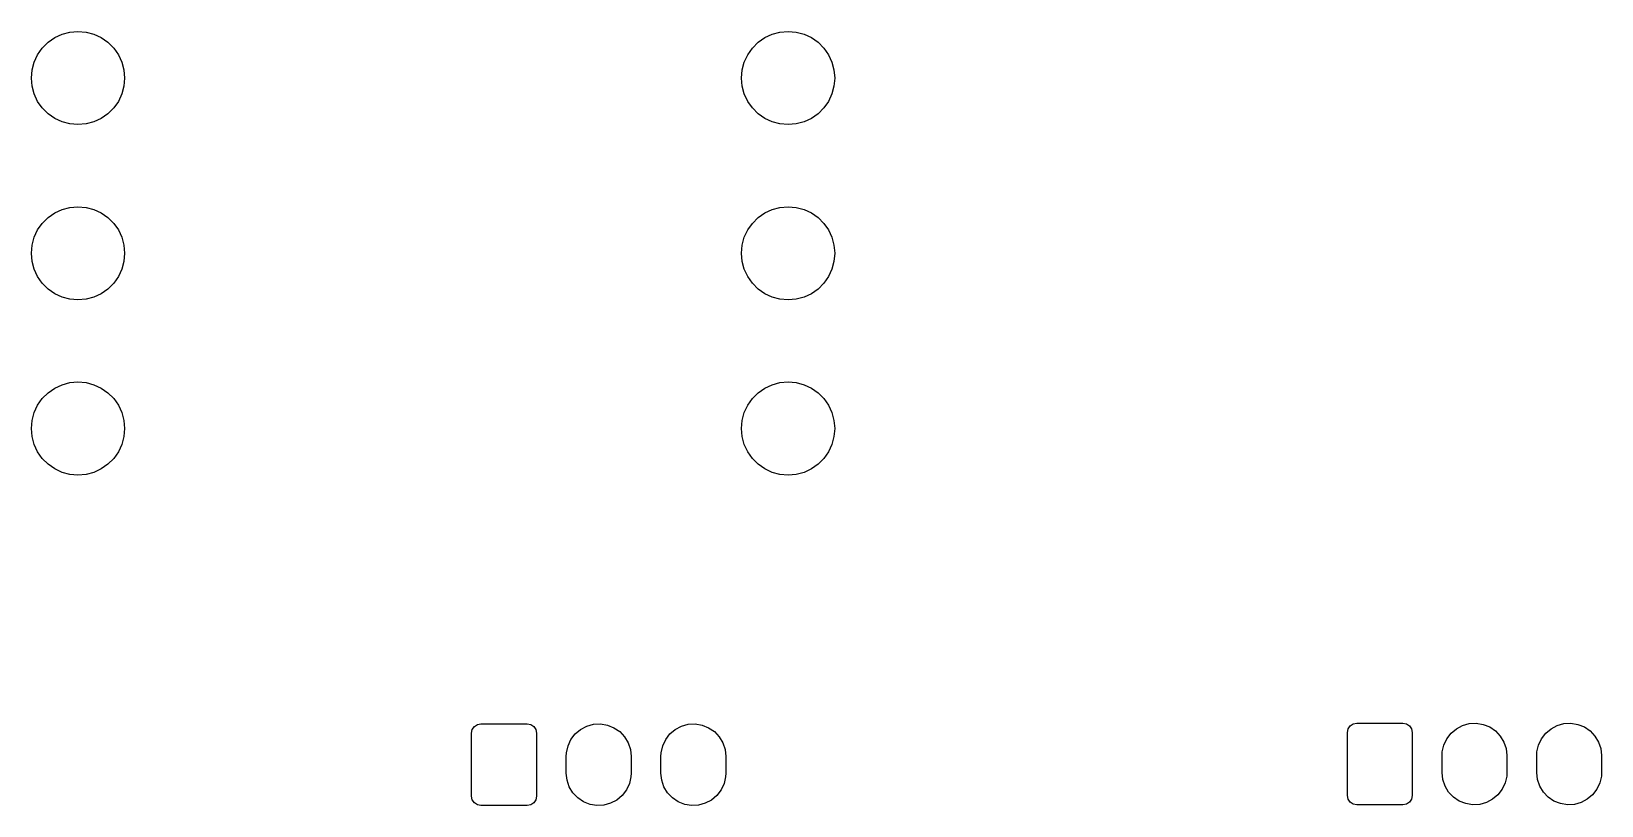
# Model space of a CAD drawing. Extents: x 57 to 241, y -129 to -56.
# Drawn here: x 106.7 to 148.82, y -129.11 to -108.35 of the extents above; entities that cross this region are included whole.
import ezdxf

# ---------------------------------------------------------------- set-up
doc = ezdxf.new("R2010")
doc.units = 0
doc.layers.add('BLACK', color=7, linetype='CONTINUOUS')

msp = doc.modelspace()

# ---------------------------------------------------------------- linework, layer by layer
at = {"layer": 'BLACK', "linetype": 'CONTINUOUS'}
for p, q in [((106.992, -108.797), (107.147, -108.642)), ((107.147, -108.642), (107.325, -108.517)), ((107.325, -108.517), (107.522, -108.425)), ((107.522, -108.425), (107.733, -108.369)), ((107.733, -108.369), (107.95, -108.35)), ((107.95, -108.35), (108.167, -108.369)), ((108.167, -108.369), (108.378, -108.425)), ((108.378, -108.425), (108.575, -108.517)), ((108.575, -108.517), (108.753, -108.642)), ((108.753, -108.642), (108.908, -108.797)), ((126.042, -108.797), (126.197, -108.642)), ((126.197, -108.642), (126.375, -108.517)), ((126.375, -108.517), (126.572, -108.425)), ((126.572, -108.425), (126.783, -108.369)), ((126.783, -108.369), (127, -108.35)), ((127, -108.35), (127.217, -108.369)), ((127.217, -108.369), (127.428, -108.425)), ((127.428, -108.425), (127.625, -108.517)), ((127.625, -108.517), (127.803, -108.642)), ((127.803, -108.642), (127.958, -108.797)), ((106.775, -109.172), (106.867, -108.975)), ((106.867, -108.975), (106.992, -108.797)), ((108.908, -108.797), (109.033, -108.975)), ((109.033, -108.975), (109.125, -109.172)), ((125.825, -109.172), (125.917, -108.975)), ((125.917, -108.975), (126.042, -108.797)), ((127.958, -108.797), (128.083, -108.975)), ((128.083, -108.975), (128.175, -109.172)), ((106.7, -109.6), (106.719, -109.383)), ((106.719, -109.383), (106.775, -109.172)), ((109.125, -109.172), (109.181, -109.383)), ((109.181, -109.383), (109.2, -109.6)), ((125.75, -109.6), (125.769, -109.383)), ((125.769, -109.383), (125.825, -109.172)), ((128.175, -109.172), (128.231, -109.383)), ((128.231, -109.383), (128.25, -109.6)), ((106.719, -109.817), (106.7, -109.6)), ((106.775, -110.028), (106.719, -109.817)), ((109.181, -109.817), (109.125, -110.028)), ((109.2, -109.6), (109.181, -109.817)), ((125.769, -109.817), (125.75, -109.6)), ((125.825, -110.028), (125.769, -109.817)), ((128.231, -109.817), (128.175, -110.028)), ((128.25, -109.6), (128.231, -109.817)), ((106.867, -110.225), (106.775, -110.028)), ((106.992, -110.403), (106.867, -110.225)), ((109.033, -110.225), (108.908, -110.403)), ((109.125, -110.028), (109.033, -110.225)), ((125.917, -110.225), (125.825, -110.028)), ((126.042, -110.403), (125.917, -110.225)), ((128.083, -110.225), (127.958, -110.403)), ((128.175, -110.028), (128.083, -110.225)), ((107.147, -110.558), (106.992, -110.403)), ((107.325, -110.683), (107.147, -110.558)), ((107.522, -110.775), (107.325, -110.683)), ((107.733, -110.831), (107.522, -110.775)), ((108.378, -110.775), (108.167, -110.831)), ((108.575, -110.683), (108.378, -110.775)), ((108.753, -110.558), (108.575, -110.683)), ((108.908, -110.403), (108.753, -110.558)), ((126.197, -110.558), (126.042, -110.403)), ((126.375, -110.683), (126.197, -110.558)), ((126.572, -110.775), (126.375, -110.683)), ((126.783, -110.831), (126.572, -110.775)), ((127.428, -110.775), (127.217, -110.831)), ((127.625, -110.683), (127.428, -110.775)), ((127.803, -110.558), (127.625, -110.683)), ((127.958, -110.403), (127.803, -110.558)), ((107.95, -110.85), (107.733, -110.831)), ((108.167, -110.831), (107.95, -110.85)), ((127, -110.85), (126.783, -110.831)), ((127.217, -110.831), (127, -110.85)), ((107.147, -113.342), (107.325, -113.217)), ((107.325, -113.217), (107.522, -113.125)), ((107.522, -113.125), (107.733, -113.069)), ((107.733, -113.069), (107.95, -113.05)), ((107.95, -113.05), (108.167, -113.069)), ((108.167, -113.069), (108.378, -113.125)), ((108.378, -113.125), (108.575, -113.217)), ((108.575, -113.217), (108.753, -113.342)), ((126.197, -113.342), (126.375, -113.217)), ((126.375, -113.217), (126.572, -113.125)), ((126.572, -113.125), (126.783, -113.069)), ((126.783, -113.069), (127, -113.05)), ((127, -113.05), (127.217, -113.069)), ((127.217, -113.069), (127.428, -113.125)), ((127.428, -113.125), (127.625, -113.217)), ((127.625, -113.217), (127.803, -113.342)), ((106.775, -113.872), (106.867, -113.675)), ((106.867, -113.675), (106.992, -113.497)), ((106.992, -113.497), (107.147, -113.342)), ((108.753, -113.342), (108.908, -113.497)), ((108.908, -113.497), (109.033, -113.675)), ((109.033, -113.675), (109.125, -113.872)), ((125.825, -113.872), (125.917, -113.675)), ((125.917, -113.675), (126.042, -113.497)), ((126.042, -113.497), (126.197, -113.342)), ((127.803, -113.342), (127.958, -113.497)), ((127.958, -113.497), (128.083, -113.675)), ((128.083, -113.675), (128.175, -113.872)), ((106.7, -114.3), (106.719, -114.083)), ((106.719, -114.083), (106.775, -113.872)), ((109.125, -113.872), (109.181, -114.083)), ((109.181, -114.083), (109.2, -114.3)), ((125.75, -114.3), (125.769, -114.083)), ((125.769, -114.083), (125.825, -113.872)), ((128.175, -113.872), (128.231, -114.083)), ((128.231, -114.083), (128.25, -114.3)), ((106.719, -114.517), (106.7, -114.3)), ((106.775, -114.728), (106.719, -114.517)), ((109.181, -114.517), (109.125, -114.728)), ((109.2, -114.3), (109.181, -114.517)), ((125.769, -114.517), (125.75, -114.3)), ((125.825, -114.728), (125.769, -114.517)), ((128.231, -114.517), (128.175, -114.728)), ((128.25, -114.3), (128.231, -114.517)), ((106.867, -114.925), (106.775, -114.728)), ((106.992, -115.103), (106.867, -114.925)), ((109.033, -114.925), (108.908, -115.103)), ((109.125, -114.728), (109.033, -114.925)), ((125.917, -114.925), (125.825, -114.728)), ((126.042, -115.103), (125.917, -114.925)), ((128.083, -114.925), (127.958, -115.103)), ((128.175, -114.728), (128.083, -114.925)), ((107.147, -115.258), (106.992, -115.103)), ((107.325, -115.383), (107.147, -115.258)), ((107.522, -115.475), (107.325, -115.383)), ((108.575, -115.383), (108.378, -115.475)), ((108.753, -115.258), (108.575, -115.383)), ((108.908, -115.103), (108.753, -115.258)), ((126.197, -115.258), (126.042, -115.103)), ((126.375, -115.383), (126.197, -115.258)), ((126.572, -115.475), (126.375, -115.383)), ((127.625, -115.383), (127.428, -115.475)), ((127.803, -115.258), (127.625, -115.383)), ((127.958, -115.103), (127.803, -115.258)), ((107.733, -115.531), (107.522, -115.475)), ((107.95, -115.55), (107.733, -115.531)), ((108.167, -115.531), (107.95, -115.55)), ((108.378, -115.475), (108.167, -115.531)), ((126.783, -115.531), (126.572, -115.475)), ((127, -115.55), (126.783, -115.531)), ((127.217, -115.531), (127, -115.55)), ((127.428, -115.475), (127.217, -115.531)), ((107.147, -118.042), (107.325, -117.917)), ((107.325, -117.917), (107.522, -117.825)), ((107.522, -117.825), (107.733, -117.769)), ((107.733, -117.769), (107.95, -117.75)), ((107.95, -117.75), (108.167, -117.769)), ((108.167, -117.769), (108.378, -117.825)), ((108.378, -117.825), (108.575, -117.917)), ((108.575, -117.917), (108.753, -118.042)), ((126.197, -118.042), (126.375, -117.917)), ((126.375, -117.917), (126.572, -117.825)), ((126.572, -117.825), (126.783, -117.769)), ((126.783, -117.769), (127, -117.75)), ((127, -117.75), (127.217, -117.769)), ((127.217, -117.769), (127.428, -117.825)), ((127.428, -117.825), (127.625, -117.917)), ((127.625, -117.917), (127.803, -118.042)), ((106.867, -118.375), (106.992, -118.197)), ((106.992, -118.197), (107.147, -118.042)), ((108.753, -118.042), (108.908, -118.197)), ((108.908, -118.197), (109.033, -118.375)), ((125.917, -118.375), (126.042, -118.197)), ((126.042, -118.197), (126.197, -118.042)), ((127.803, -118.042), (127.958, -118.197)), ((127.958, -118.197), (128.083, -118.375)), ((106.7, -119), (106.719, -118.783)), ((106.719, -118.783), (106.775, -118.572)), ((106.775, -118.572), (106.867, -118.375)), ((109.033, -118.375), (109.125, -118.572)), ((109.125, -118.572), (109.181, -118.783)), ((109.181, -118.783), (109.2, -119)), ((125.75, -119), (125.769, -118.783)), ((125.769, -118.783), (125.825, -118.572)), ((125.825, -118.572), (125.917, -118.375)), ((128.083, -118.375), (128.175, -118.572)), ((128.175, -118.572), (128.231, -118.783)), ((128.231, -118.783), (128.25, -119)), ((106.719, -119.217), (106.7, -119)), ((109.2, -119), (109.181, -119.217)), ((125.769, -119.217), (125.75, -119)), ((128.25, -119), (128.231, -119.217)), ((106.775, -119.428), (106.719, -119.217)), ((106.867, -119.625), (106.775, -119.428)), ((106.992, -119.803), (106.867, -119.625)), ((109.033, -119.625), (108.908, -119.803)), ((109.125, -119.428), (109.033, -119.625)), ((109.181, -119.217), (109.125, -119.428)), ((125.825, -119.428), (125.769, -119.217)), ((125.917, -119.625), (125.825, -119.428)), ((126.042, -119.803), (125.917, -119.625)), ((128.083, -119.625), (127.958, -119.803)), ((128.175, -119.428), (128.083, -119.625)), ((128.231, -119.217), (128.175, -119.428)), ((107.147, -119.958), (106.992, -119.803)), ((107.325, -120.083), (107.147, -119.958)), ((108.753, -119.958), (108.575, -120.083)), ((108.908, -119.803), (108.753, -119.958)), ((126.197, -119.958), (126.042, -119.803)), ((126.375, -120.083), (126.197, -119.958)), ((127.803, -119.958), (127.625, -120.083)), ((127.958, -119.803), (127.803, -119.958)), ((107.522, -120.175), (107.325, -120.083)), ((107.733, -120.231), (107.522, -120.175)), ((107.95, -120.25), (107.733, -120.231)), ((108.167, -120.231), (107.95, -120.25)), ((108.378, -120.175), (108.167, -120.231)), ((108.575, -120.083), (108.378, -120.175)), ((126.572, -120.175), (126.375, -120.083)), ((126.783, -120.231), (126.572, -120.175)), ((127, -120.25), (126.783, -120.231)), ((127.217, -120.231), (127, -120.25)), ((127.428, -120.175), (127.217, -120.231)), ((127.625, -120.083), (127.428, -120.175)), ((118.51, -127.171), (118.529, -127.075)), ((118.51, -128.861), (118.51, -127.171)), ((118.529, -127.075), (118.583, -126.994)), ((118.583, -126.994), (118.664, -126.94)), ((118.664, -126.94), (118.76, -126.921)), ((118.76, -126.921), (120, -126.921)), ((120, -126.921), (120.096, -126.94)), ((120.096, -126.94), (120.177, -126.994)), ((120.177, -126.994), (120.231, -127.075)), ((120.231, -127.075), (120.25, -127.171)), ((120.25, -127.171), (120.25, -128.861)), ((121.176, -127.34), (121.29, -127.191)), ((121.29, -127.191), (121.434, -127.07)), ((121.434, -127.07), (121.6, -126.982)), ((121.6, -126.982), (121.781, -126.932)), ((121.781, -126.932), (121.969, -126.922)), ((121.969, -126.922), (122.154, -126.953)), ((122.154, -126.953), (122.328, -127.023)), ((122.328, -127.023), (122.484, -127.128)), ((122.484, -127.128), (122.613, -127.265)), ((123.716, -127.34), (123.83, -127.191)), ((123.83, -127.191), (123.974, -127.07)), ((123.974, -127.07), (124.14, -126.982)), ((124.14, -126.982), (124.321, -126.932)), ((124.321, -126.932), (124.509, -126.922)), ((124.509, -126.922), (124.694, -126.953)), ((124.694, -126.953), (124.868, -127.023)), ((124.868, -127.023), (125.024, -127.128)), ((125.024, -127.128), (125.153, -127.265)), ((142.005, -127.151), (142.024, -127.055)), ((142.005, -128.841), (142.005, -127.151)), ((142.024, -127.055), (142.078, -126.974)), ((142.078, -126.974), (142.159, -126.92)), ((142.159, -126.92), (142.255, -126.901)), ((142.255, -126.901), (143.495, -126.901)), ((143.495, -126.901), (143.591, -126.92)), ((143.591, -126.92), (143.672, -126.974)), ((143.672, -126.974), (143.726, -127.055)), ((143.726, -127.055), (143.745, -127.151)), ((143.745, -127.151), (143.745, -128.841)), ((144.671, -127.32), (144.785, -127.171)), ((144.785, -127.171), (144.929, -127.05)), ((144.929, -127.05), (145.095, -126.962)), ((145.095, -126.962), (145.276, -126.912)), ((145.276, -126.912), (145.464, -126.902)), ((145.464, -126.902), (145.649, -126.933)), ((145.649, -126.933), (145.823, -127.003)), ((145.823, -127.003), (145.979, -127.108)), ((145.979, -127.108), (146.108, -127.245)), ((147.211, -127.32), (147.325, -127.171)), ((147.325, -127.171), (147.469, -127.05)), ((147.469, -127.05), (147.635, -126.962)), ((147.635, -126.962), (147.816, -126.912)), ((147.816, -126.912), (148.004, -126.902)), ((148.004, -126.902), (148.189, -126.933)), ((148.189, -126.933), (148.363, -127.003)), ((148.363, -127.003), (148.519, -127.108)), ((148.519, -127.108), (148.648, -127.245)), ((121.055, -127.694), (121.096, -127.511)), ((121.096, -127.511), (121.176, -127.34)), ((122.613, -127.265), (122.71, -127.426)), ((122.71, -127.426), (122.77, -127.604)), ((122.77, -127.604), (122.79, -127.791)), ((123.595, -127.694), (123.636, -127.511)), ((123.636, -127.511), (123.716, -127.34)), ((125.153, -127.265), (125.25, -127.426)), ((125.25, -127.426), (125.31, -127.604)), ((125.31, -127.604), (125.33, -127.791)), ((144.55, -127.674), (144.591, -127.491)), ((144.591, -127.491), (144.671, -127.32)), ((146.108, -127.245), (146.205, -127.406)), ((146.205, -127.406), (146.265, -127.584)), ((146.265, -127.584), (146.285, -127.771)), ((147.09, -127.674), (147.131, -127.491)), ((147.131, -127.491), (147.211, -127.32)), ((148.648, -127.245), (148.745, -127.406)), ((148.745, -127.406), (148.805, -127.584)), ((148.805, -127.584), (148.825, -127.771)), ((121.05, -127.791), (121.055, -127.694)), ((121.05, -128.241), (121.05, -127.791)), ((122.79, -127.791), (122.79, -128.241)), ((123.59, -127.791), (123.595, -127.694)), ((123.59, -128.241), (123.59, -127.791)), ((125.33, -127.791), (125.33, -128.241)), ((144.545, -127.771), (144.55, -127.674)), ((144.545, -128.221), (144.545, -127.771)), ((146.285, -127.771), (146.285, -128.221)), ((147.085, -127.771), (147.09, -127.674)), ((147.085, -128.221), (147.085, -127.771)), ((148.825, -127.771), (148.825, -128.221)), ((121.07, -128.428), (121.05, -128.241)), ((121.13, -128.606), (121.07, -128.428)), ((122.785, -128.338), (122.744, -128.521)), ((122.79, -128.241), (122.785, -128.338)), ((123.61, -128.428), (123.59, -128.241)), ((123.67, -128.606), (123.61, -128.428)), ((125.325, -128.338), (125.284, -128.521)), ((125.33, -128.241), (125.325, -128.338)), ((144.565, -128.408), (144.545, -128.221)), ((144.625, -128.586), (144.565, -128.408)), ((146.28, -128.318), (146.239, -128.501)), ((146.285, -128.221), (146.28, -128.318)), ((147.105, -128.408), (147.085, -128.221)), ((147.165, -128.586), (147.105, -128.408)), ((148.82, -128.318), (148.779, -128.501)), ((148.825, -128.221), (148.82, -128.318)), ((118.529, -128.957), (118.51, -128.861)), ((120.25, -128.861), (120.231, -128.957)), ((121.227, -128.767), (121.13, -128.606)), ((121.356, -128.904), (121.227, -128.767)), ((122.55, -128.841), (122.406, -128.962)), ((122.664, -128.692), (122.55, -128.841)), ((122.744, -128.521), (122.664, -128.692)), ((123.767, -128.767), (123.67, -128.606)), ((123.896, -128.904), (123.767, -128.767)), ((125.09, -128.841), (124.946, -128.962)), ((125.204, -128.692), (125.09, -128.841)), ((125.284, -128.521), (125.204, -128.692)), ((142.024, -128.937), (142.005, -128.841)), ((143.745, -128.841), (143.726, -128.937)), ((144.722, -128.747), (144.625, -128.586)), ((144.851, -128.884), (144.722, -128.747)), ((145.007, -128.989), (144.851, -128.884)), ((146.045, -128.821), (145.901, -128.942)), ((146.159, -128.672), (146.045, -128.821)), ((146.239, -128.501), (146.159, -128.672)), ((147.262, -128.747), (147.165, -128.586)), ((147.391, -128.884), (147.262, -128.747)), ((147.547, -128.989), (147.391, -128.884)), ((148.585, -128.821), (148.441, -128.942)), ((148.699, -128.672), (148.585, -128.821)), ((148.779, -128.501), (148.699, -128.672)), ((118.583, -129.038), (118.529, -128.957)), ((118.664, -129.092), (118.583, -129.038)), ((118.76, -129.111), (118.664, -129.092)), ((120, -129.111), (118.76, -129.111)), ((120.096, -129.092), (120, -129.111)), ((120.177, -129.038), (120.096, -129.092)), ((120.231, -128.957), (120.177, -129.038)), ((121.512, -129.009), (121.356, -128.904)), ((121.686, -129.079), (121.512, -129.009)), ((121.871, -129.11), (121.686, -129.079)), ((122.059, -129.1), (121.871, -129.11)), ((122.24, -129.05), (122.059, -129.1)), ((122.406, -128.962), (122.24, -129.05)), ((124.052, -129.009), (123.896, -128.904)), ((124.226, -129.079), (124.052, -129.009)), ((124.411, -129.11), (124.226, -129.079)), ((124.599, -129.1), (124.411, -129.11)), ((124.78, -129.05), (124.599, -129.1)), ((124.946, -128.962), (124.78, -129.05)), ((142.078, -129.018), (142.024, -128.937)), ((142.159, -129.072), (142.078, -129.018)), ((142.255, -129.091), (142.159, -129.072)), ((143.495, -129.091), (142.255, -129.091)), ((143.591, -129.072), (143.495, -129.091)), ((143.672, -129.018), (143.591, -129.072)), ((143.726, -128.937), (143.672, -129.018)), ((145.181, -129.059), (145.007, -128.989)), ((145.366, -129.09), (145.181, -129.059)), ((145.554, -129.08), (145.366, -129.09)), ((145.735, -129.03), (145.554, -129.08)), ((145.901, -128.942), (145.735, -129.03)), ((147.721, -129.059), (147.547, -128.989)), ((147.906, -129.09), (147.721, -129.059)), ((148.094, -129.08), (147.906, -129.09)), ((148.275, -129.03), (148.094, -129.08)), ((148.441, -128.942), (148.275, -129.03))]:
    msp.add_line(p, q, dxfattribs=at)

doc.saveas('drawing.dxf')
